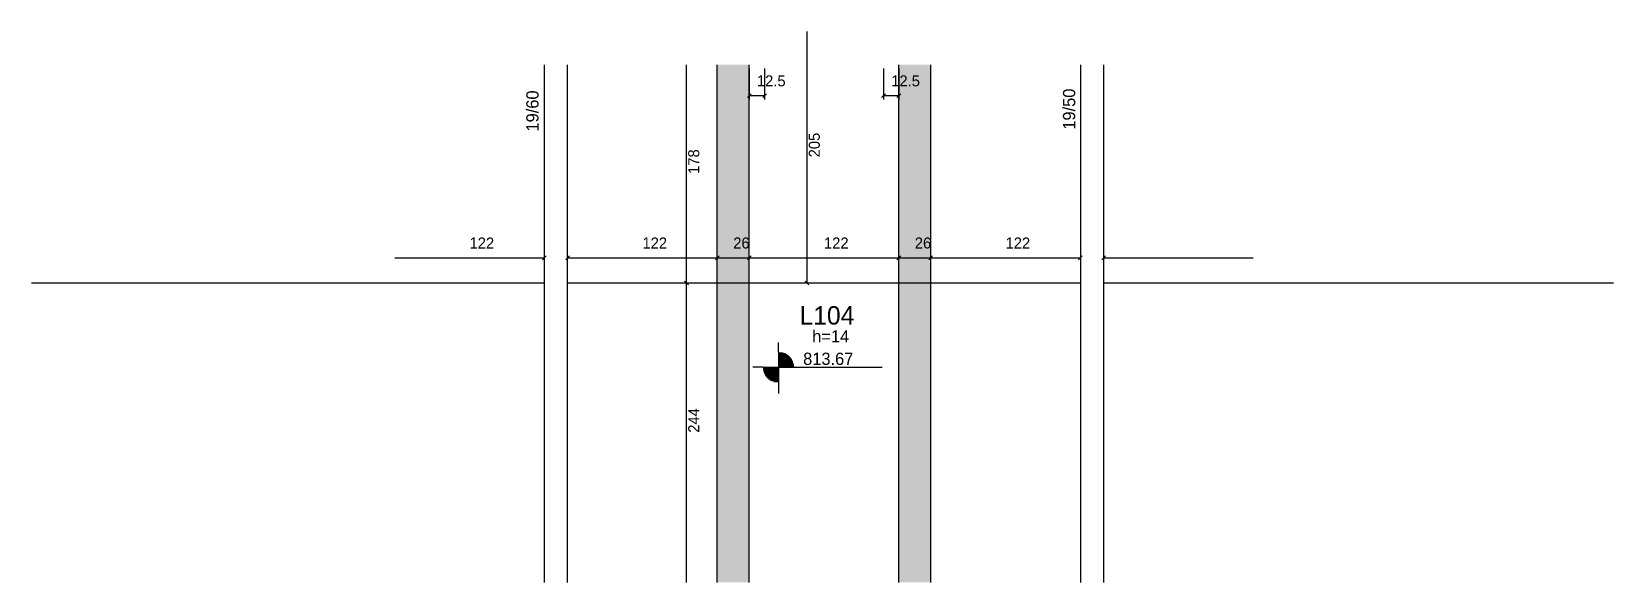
# Model space of a CAD drawing. Header units: metres. Extents: x 3921 to 5211, y 2803 to 3252.
import ezdxf

# ---------------------------------------------------------------- set-up
doc = ezdxf.new("R2010")
doc.units = ezdxf.units.M
for name, color, linetype in [('3', 7, 'Continuous'), ('4', 7, 'Continuous'), ('Hachura', 7, 'Continuous'), ('Painéis', 7, 'Continuous')]:
    doc.layers.add(name, color=color, linetype=linetype)

msp = doc.modelspace()

# ---------------------------------------------------------------- hatches: boundary and pattern name
at = {"layer": 'Hachura'}
h = msp.add_hatch(color=7, dxfattribs=at)
h.dxf.hatch_style = 1
h.paths.add_polyline_path([(4506.4, 2802.8), (4480.4, 2802.8), (4480.4, 3224.8), (4506.4, 3224.8), (4506.4, 2802.8)])
h = msp.add_hatch(color=7, dxfattribs=at)
h.dxf.hatch_style = 1
h.paths.add_polyline_path([(4654.4, 2802.8), (4628.4, 2802.8), (4628.4, 3224.8), (4654.4, 3224.8), (4654.4, 2802.8)])

# ---------------------------------------------------------------- linework, layer by layer
at = {"layer": '3', "color": 3, "lineweight": 25}
for p, q in [((4530.3, 2990.7), (4530.3, 2998.4)), ((4530.3, 2990.7), (4530.3, 2965.7)), ((4530.3, 2990), (4534.1, 2990)), ((4530.3, 2989.3), (4536, 2989.3)), ((4530.3, 2988.5), (4537.4, 2988.5)), ((4530.3, 2987.7), (4538.4, 2987.7)), ((4530.3, 2986.9), (4539.2, 2986.9)), ((4530.3, 2986.1), (4540, 2986.1)), ((4530.3, 2985.3), (4540.6, 2985.3)), ((4530.3, 2984.5), (4541.1, 2984.5)), ((4530.3, 2983.7), (4541.5, 2983.7)), ((4530.3, 2982.9), (4541.9, 2982.9)), ((4530.3, 2982.1), (4542.1, 2982.1)), ((4530.3, 2981.3), (4542.4, 2981.3)), ((4530.3, 2980.5), (4542.6, 2980.5)), ((4530.3, 2979.7), (4542.7, 2979.7)), ((4530.3, 2978.9), (4542.8, 2978.9)), ((4517.8, 2978.2), (4509.3, 2978.2)), ((4517.8, 2978.2), (4542.8, 2978.2)), ((4530.3, 2977.4), (4517.8, 2977.4)), ((4530.3, 2976.6), (4517.9, 2976.6)), ((4530.3, 2975.8), (4518, 2975.8)), ((4530.3, 2975), (4518.2, 2975)), ((4530.3, 2974.2), (4518.4, 2974.2)), ((4530.3, 2973.4), (4518.7, 2973.4)), ((4530.3, 2972.6), (4519.1, 2972.6)), ((4530.3, 2971.8), (4519.5, 2971.8)), ((4530.3, 2971), (4520, 2971)), ((4530.3, 2970.2), (4520.6, 2970.2)), ((4530.3, 2969.4), (4521.3, 2969.4)), ((4530.3, 2968.6), (4522.2, 2968.6)), ((4530.3, 2967.8), (4523.2, 2967.8)), ((4530.3, 2967.1), (4524.5, 2967.1)), ((4530.3, 2966.3), (4526.4, 2966.3)), ((4542.8, 2978.2), (4614.7, 2978.2)), ((4530.3, 2965.7), (4530.3, 2956.8))]:
    msp.add_line(p, q, dxfattribs=at)
for points in [[(4339.4, 3224.8), (4339.4, 2802.8)], [(4358.4, 2802.8), (4358.4, 3224.8)], [(4776.4, 3224.8), (4776.4, 2802.8)], [(4795.4, 2802.8), (4795.4, 3224.8)]]:
    msp.add_lwpolyline(points, dxfattribs=at)
at = {"layer": 'Painéis', "color": 4, "lineweight": 25}
for p, q in [((4553.6, 3046.8), (4553.6, 3251.8)), ((4455.3, 3046.8), (4455.3, 3224.8)), ((4506.4, 3221.8), (4506.4, 3196.6)), ((4518.9, 3221.8), (4518.9, 3196.6)), ((4615.9, 3221.8), (4615.9, 3196.6)), ((4628.4, 3221.8), (4628.4, 3196.6)), ((4518.9, 3199.6), (4506.4, 3199.6)), ((4628.4, 3199.6), (4615.9, 3199.6)), ((4217.4, 3067.4), (4339.4, 3067.4)), ((4358.4, 3067.4), (4480.4, 3067.4)), ((4480.4, 3067.4), (4506.4, 3067.4)), ((4506.4, 3067.4), (4628.4, 3067.4)), ((4628.4, 3067.4), (4654.4, 3067.4)), ((4654.4, 3067.4), (4776.4, 3067.4)), ((4795.4, 3067.4), (4917.4, 3067.4)), ((4455.3, 2802.8), (4455.3, 3046.8)), ((4551.6, 3046.8), (4550.6, 3046.8))]:
    msp.add_line(p, q, dxfattribs=at)
at = {"layer": 'Painéis', "color": 200, "lineweight": 25}
for p, q in [((4480.4, 2802.8), (4480.4, 3224.8)), ((4506.4, 2802.8), (4506.4, 3224.8)), ((4628.4, 2802.8), (4628.4, 3224.8)), ((4654.4, 2802.8), (4654.4, 3224.8)), ((4339.4, 3046.8), (3921.4, 3046.8)), ((4776.4, 3046.8), (4358.4, 3046.8)), ((5210.9, 3046.8), (4795.4, 3046.8))]:
    msp.add_line(p, q, dxfattribs=at)
at = {"layer": 'Painéis', "color": 0, "lineweight": 25}
for p, q in [((4507.9, 3201.1), (4504.9, 3198.1)), ((4517.4, 3198.1), (4520.4, 3201.1)), ((4617.4, 3201.1), (4614.4, 3198.1)), ((4626.9, 3198.1), (4629.9, 3201.1)), ((4337.9, 3065.9), (4340.9, 3068.9)), ((4359.9, 3068.9), (4356.9, 3065.9)), ((4478.9, 3065.9), (4481.9, 3068.9)), ((4481.9, 3068.9), (4478.9, 3065.9)), ((4504.9, 3065.9), (4507.9, 3068.9)), ((4507.9, 3068.9), (4504.9, 3065.9)), ((4626.9, 3065.9), (4629.9, 3068.9)), ((4629.9, 3068.9), (4626.9, 3065.9)), ((4652.9, 3065.9), (4655.9, 3068.9)), ((4655.9, 3068.9), (4652.9, 3065.9)), ((4774.9, 3065.9), (4777.9, 3068.9)), ((4796.9, 3068.9), (4793.9, 3065.9)), ((4456.8, 3045.3), (4453.8, 3048.3)), ((4453.8, 3048.3), (4456.8, 3045.3)), ((4552.1, 3048.3), (4555.1, 3045.3))]:
    msp.add_line(p, q, dxfattribs=at)

# ---------------------------------------------------------------- texts
at = {"layer": '3', "color": 3, "lineweight": 25}
for s, p in [('19/60', (4334.7, 3170.4)), ('19/50', (4772.2, 3171.9))]:
    msp.add_text(s, height=10, rotation=90, dxfattribs=at).set_placement(p)
for s, p in [('h=14', (4557.8, 2998.4)), ('813.67', (4550.4, 2980.1))]:
    msp.add_text(s, height=10, dxfattribs=at).set_placement(p)
at = {"layer": '4', "color": 4, "lineweight": 25}
msp.add_text('L104', height=15, dxfattribs=at).set_placement((4547.5, 3013))
at = {"layer": 'Painéis', "color": 240, "lineweight": 25}
for s, p in [('12.5', (4512.7, 3207.2)), ('12.5', (4622.2, 3207.2)), ('122', (4278.4, 3075)), ('122', (4419.4, 3075)), ('26', (4493.4, 3075)), ('122', (4567.4, 3075)), ('26', (4641.4, 3075)), ('122', (4715.4, 3075))]:
    msp.add_text(s, height=9, dxfattribs=at).set_placement(p)
for s, p in [('205', (4564, 3149.3)), ('178', (4465.7, 3135.8)), ('244', (4465.7, 2924.8))]:
    msp.add_text(s, height=9, rotation=90, dxfattribs=at).set_placement(p)

doc.saveas('drawing.dxf')
